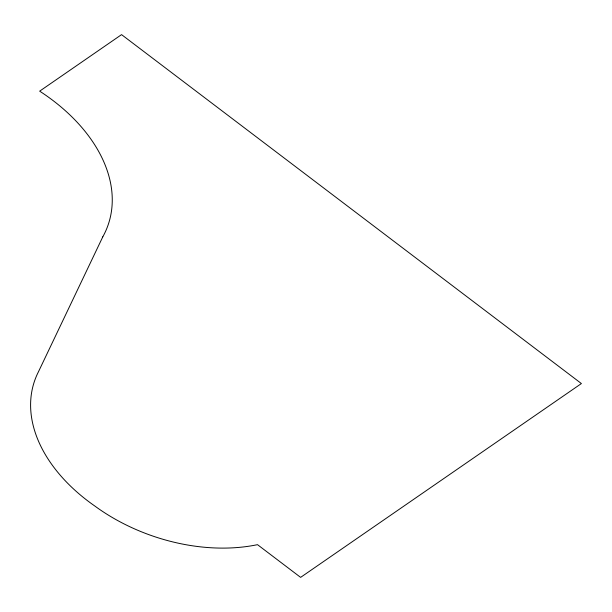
<?xml version="1.0" encoding="UTF-8"?>
<svg xmlns="http://www.w3.org/2000/svg" width="612" height="612" viewBox="0 0 612 612"><rect width="100%" height="100%" fill="white"/><g stroke="black" fill="none" stroke-linecap="round" stroke-linejoin="round"><path stroke-width="0.92" d="M102.801 236.821L38.418 371.851A160.482 107.177 19 0 0 94.906 506.086A153.107 102.25 19 0 0 257.507 544.665L300.622 577.376L581.4 383.556L121.559 34.624L39.665 91.157A166.296 111.063 19 0 1 102.801 236.821"/></g></svg>
